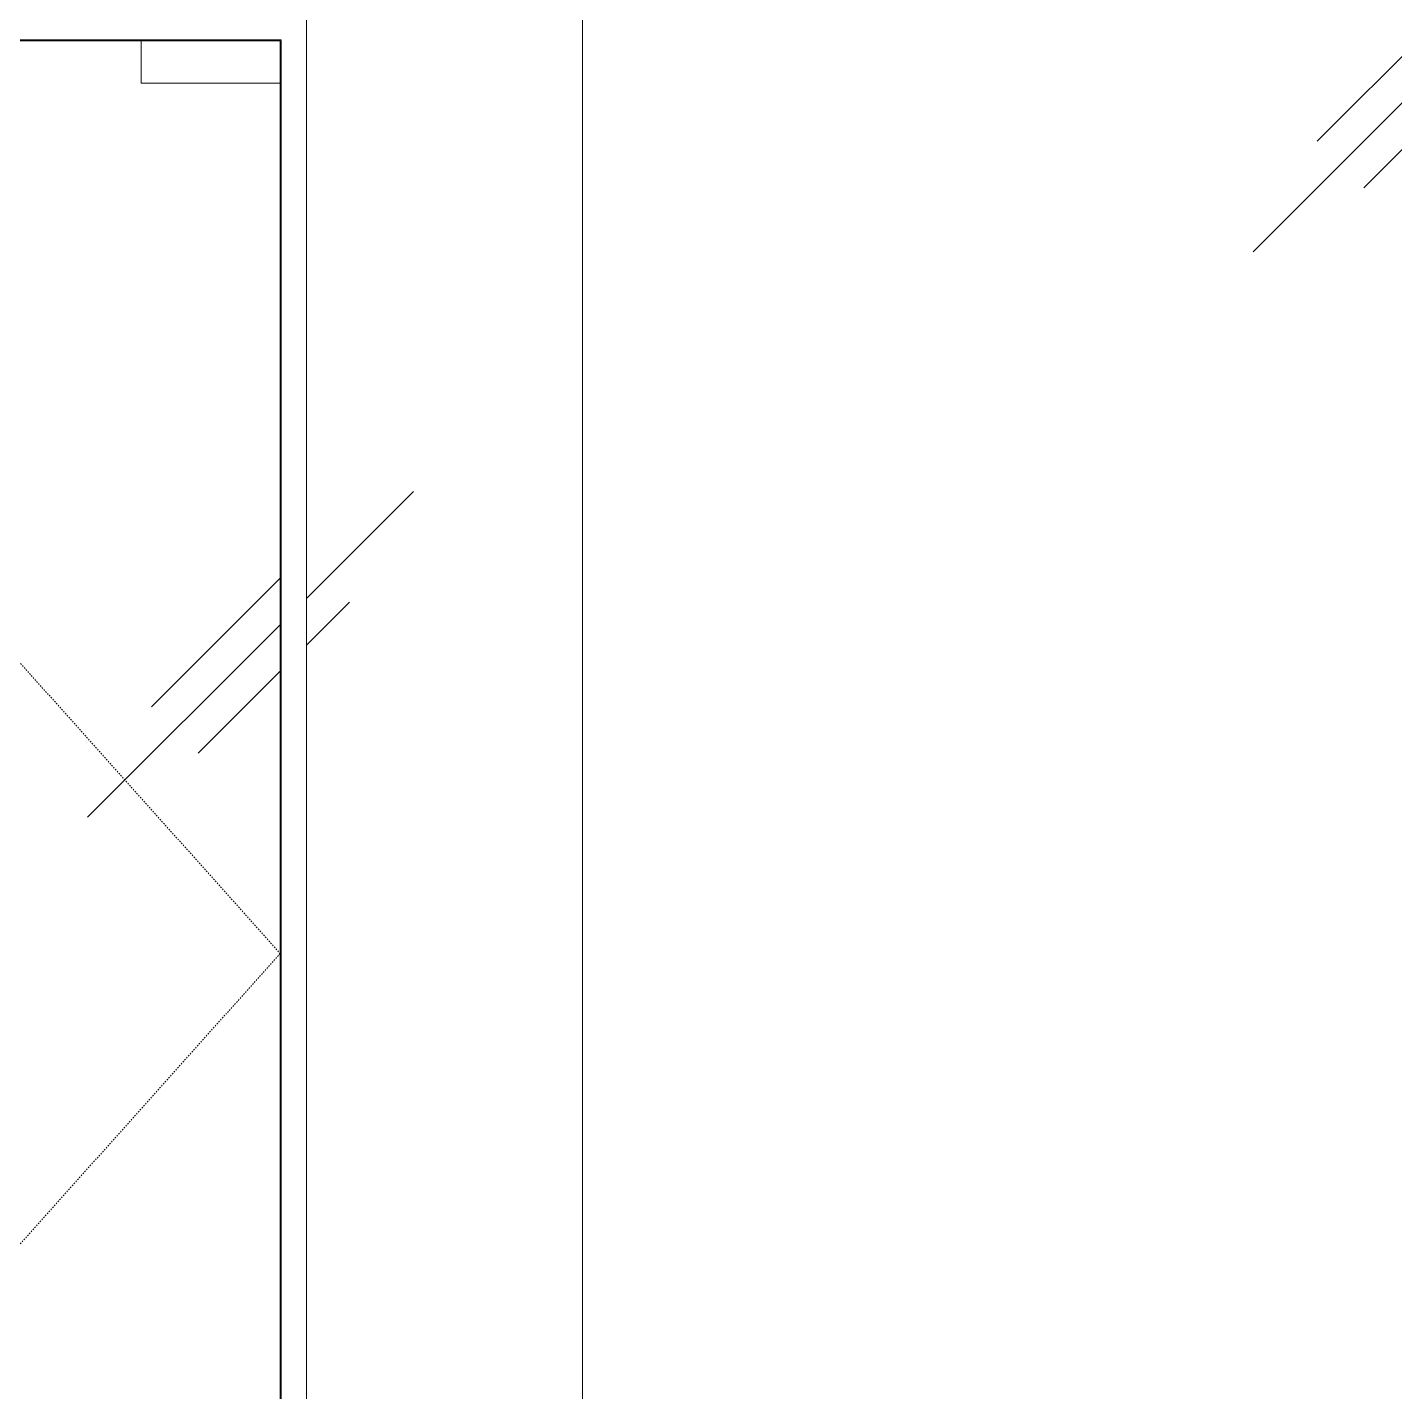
# Model space of a CAD drawing. Header units: millimetres. Extents: x -12680 to 112808, y -16580 to 93550.
# Drawn here: x 47614 to 49235, y 567 to 2185 of the extents above; entities that cross this region are included whole.
import ezdxf

# ---------------------------------------------------------------- set-up
doc = ezdxf.new("R2010")
doc.units = ezdxf.units.MM
doc.linetypes.add('Dash 1_16_', pattern=[3.175, 1.5875, -1.5875])
for name, color, linetype, lineweight in [('A-DOOR-GLAZ', 152, 'Continuous', 5), ('CUA', 31, 'Continuous', 9), ('KINH', 152, 'Continuous', 5)]:
    doc.layers.add(name, color=color, linetype=linetype, lineweight=lineweight)
pattern_1 = [(45, (43100.6, 40601.6), (0, 2032), [253.59, -2620.09]), (45, (43045.4, 40656.7), (0, 2032), [253.59, -2620.09]), (45, (42969.5, 40525.7), (0, 2032), [546.2, -2327.48]), (45, (41718.8, 41963), (0, 2032), [253.59, -2620.09]), (45, (41663.6, 42018.2), (0, 2032), [253.59, -2620.09]), (45, (41587.8, 41887.1), (0, 2032), [546.2, -2327.48])]

# ---------------------------------------------------------------- blocks, each defined once
blk = doc.blocks.new('System Panel - Glazed-V35-MẶT CẮT B-B')
at = {"layer": 'KINH'}
h = blk.add_hatch(dxfattribs=at)
h.set_pattern_fill('FP_5', color=256, style=0, pattern_type=2)
h.set_pattern_definition(pattern_1)
h.paths.add_polyline_path([(49271.9, 0), (49271.9, 2200), (48271.9, 2200), (48271.9, 0), (49197.4, 0)], flags=0)
at = {"layer": 'KINH', "color": 7}
for p, q in [((49271.9, 2200), (48271.9, 2200)), ((48271.9, 2200), (48271.9, 0)), ((49271.9, 0), (49271.9, 2200))]:
    blk.add_line(p, q, dxfattribs=at)
blk = doc.blocks.new('System Panel - Glazed-773112-MẶT CẮT B-B')
at = {"layer": 'KINH'}
h = blk.add_hatch(dxfattribs=at)
h.set_pattern_fill('FP_5', color=256, style=0, pattern_type=2)
h.set_pattern_definition(pattern_1)
h.paths.add_polyline_path([(48091.2, 0), (48271.9, 0), (48271.9, 2200), (47944.4, 2200), (47944.4, 0)], flags=0)
at = {"layer": 'KINH', "color": 7}
for p, q in [((48271.9, 2200), (47944.4, 2200)), ((47944.4, 2200), (47944.4, 0)), ((48271.9, 0), (48271.9, 2200))]:
    blk.add_line(p, q, dxfattribs=at)
blk = doc.blocks.new('CUA KINH BAN LE SAN MO 2 HUONG - Type 1-773081-MẶT CẮT B-B')
at = {"layer": 'CUA', "lineweight": 5}
h = blk.add_hatch(dxfattribs=at)
h.set_pattern_fill('FP_5', color=256, style=0, pattern_type=2)
h.set_pattern_definition(pattern_1)
h.paths.add_polyline_path([(47170.4, 5), (47748.4, 5), (47748.4, 55), (47913.4, 55), (47913.4, 2119), (47748.4, 2119), (47748.4, 2169), (46944.9, 2169), (46944.9, 5)], flags=0)
h.paths.add_polyline_path([(47001.1, 505.5), (47001.1, 514.3), (47002.3, 514.6), (47004.5, 508.8), (47001.1, 505.5)], flags=0)
h.paths.add_polyline_path([(47008.8, 505.5), (47004.9, 509.2), (47008.8, 514.2), (47009.5, 509.2), (47008.8, 505.6)], flags=0)
h.paths.add_polyline_path([(46992.3, 529.3), (46994.4, 530.2), (46992.3, 529.4)], flags=0)
h.paths.add_polyline_path([(46995.3, 986.8), (46997.4, 993.1), (46999.5, 989), (46996.4, 987.4)], flags=0)
h.paths.add_polyline_path([(46992.3, 970.7), (46994.6, 987.1), (46995.3, 986.8), (46993.7, 974.2)], flags=0)
h.paths.add_polyline_path([(47014.6, 986.8), (47010.4, 989), (47013.5, 990.8), (47014.3, 987.7)], flags=0)
h.paths.add_polyline_path([(47017.6, 970.7), (47014.7, 980.6), (47016.2, 987.3), (47017.6, 987.7), (47017.5, 977.8)], flags=0)
h.paths.add_polyline_path([(46995.1, 512.9), (46992.4, 521.6), (46989.9, 635.6), (46992.3, 970.7), (46994.5, 970.3), (46997.3, 971.6), (46999.9, 980.8), (47002.4, 985.8), (47009.1, 983.1), (47016.2, 962.1), (47018.3, 962.1), (47019.9, 950), (47017.6, 529.3), (47015.3, 514.3), (47014.7, 515.7), (47012.4, 516.1), (47007.7, 526.5), (47004.7, 523.1), (47001.1, 527.8), (46997.1, 516), (46995.2, 515.7)], flags=0)
h.paths.add_polyline_path([(47004.9, 514.6), (47002.2, 520.8), (47004.9, 522.8), (47007.7, 520.8), (47005.4, 515.7)], flags=0)
h.paths.add_polyline_path([(47014.6, 521.6), (47017.6, 529.4), (47015.4, 529.3)], flags=0)
at = {"layer": 'A-DOOR-GLAZ', "color": 7}
for p, q in [((47748.4, 2169), (46944.9, 2169)), ((47913.4, 55), (47913.4, 2119))]:
    blk.add_line(p, q, dxfattribs=at)
at = {"layer": 'CUA', "color": 7, "lineweight": 5}
for p, q in [((45974.4, 2170), (47914.4, 2170)), ((47913.4, 2169), (47748.4, 2169)), ((47748.4, 2169), (47748.4, 2119)), ((47913.4, 2119), (47913.4, 2169)), ((47914.4, 2170), (47914.4, 0)), ((47748.4, 2119), (47913.4, 2119))]:
    blk.add_line(p, q, dxfattribs=at)
at = {"layer": 'CUA', "color": 7, "linetype": 'Dash 1_16_', "lineweight": 5}
for p, q in [((46944.9, 2169), (47913.4, 1087)), ((46944.9, 2169), (47913.4, 1087)), ((47913.4, 1087), (46944.9, 5)), ((47913.4, 1087), (46944.9, 5))]:
    blk.add_line(p, q, dxfattribs=at)
blk = doc.blocks.new('ALC1807-ASCENT PLAZA-TANG 1_2_rvt-1-MẶT CẮT B-B')
at = {"color": 250, "lineweight": 9}
for name in ['System Panel - Glazed-773112-MẶT CẮT B-B', 'System Panel - Glazed-V35-MẶT CẮT B-B', 'CUA KINH BAN LE SAN MO 2 HUONG - Type 1-773081-MẶT CẮT B-B']:
    blk.add_blockref(name, (0, 0), dxfattribs=at)

msp = doc.modelspace()

# ---------------------------------------------------------------- block references
at = {"lineweight": 5}
msp.add_blockref('ALC1807-ASCENT PLAZA-TANG 1_2_rvt-1-MẶT CẮT B-B', (0, 0), dxfattribs=at)

doc.saveas('drawing.dxf')
